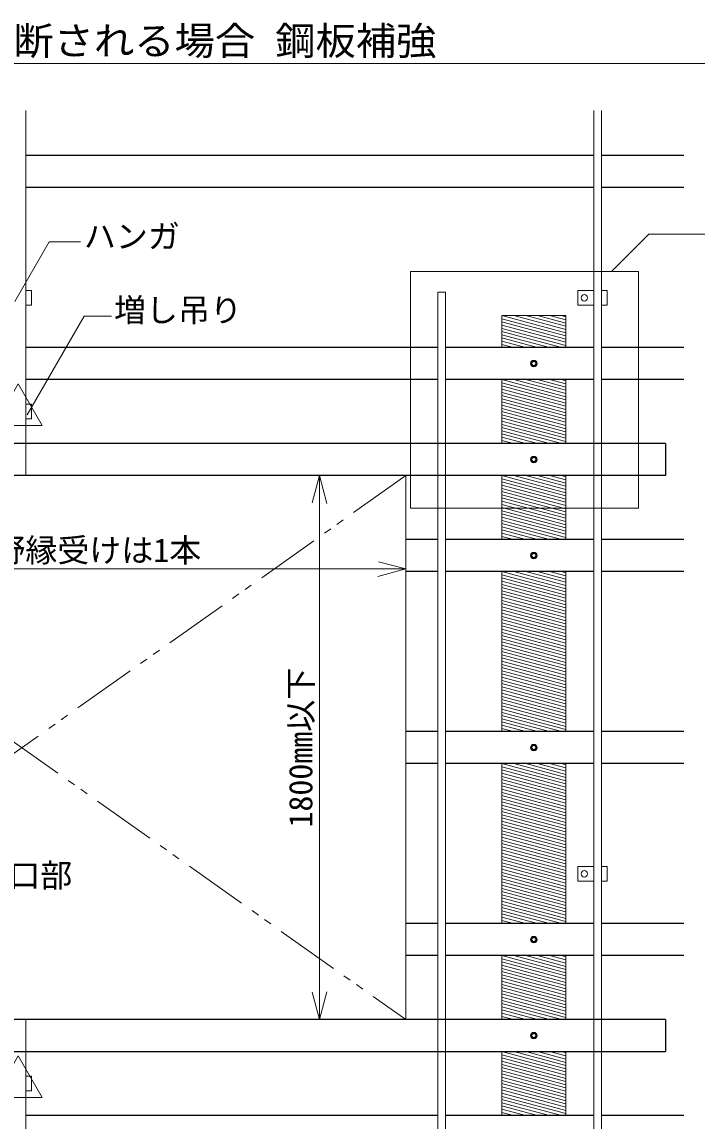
# Model space of a CAD drawing. Units: millimetres on the paper, with parts at other scales. Extents: x -195 to 195, y -140 to 138.
# Drawn here: x 60.5 to 113.3, y -89.7 to -3.7 of the extents above; entities that cross this region are included whole.
import ezdxf
from ezdxf.enums import TextEntityAlignment as Align

# ---------------------------------------------------------------- set-up
doc = ezdxf.new("R2010")
doc.units = ezdxf.units.MM
doc.linetypes.add('DOUBLE_CHAIN1', pattern=[8.8, 5, -1, 0.6, -0.6, 0.6, -1])
for name, color, linetype, lineweight in [('1-1_吊り材', 7, 'Continuous', 18), ('1-2_野縁受け', 3, 'Continuous', 18), ('1-3_野縁', 2, 'Continuous', 25), ('1-4_ブレース・補強材', 4, 'Continuous', 9), ('1-9_躯体他', 4, 'Continuous', 9), ('1-D_パネル', 7, 'Continuous', 18), ('2-6_文字', 7, 'Continuous', 18), ('F-3_野縁', 7, 'Continuous', 18)]:
    doc.layers.add(name, color=color, linetype=linetype, lineweight=lineweight)
doc.layers.add('F-6_文字', color=7, linetype='Continuous')
doc.styles.add('ＭＳ ゴシック', font='')
doc.styles.get('ＭＳ ゴシック').set_extended_font_data('MS Gothic')

msp = doc.modelspace()

# ---------------------------------------------------------------- linework, layer by layer
at = {"layer": '1-1_吊り材'}
for p, q in [((106.591, -23.203), (109.493, -20.3)), ((109.493, -20.3), (118.542, -20.3))]:
    msp.add_line(p, q, dxfattribs=at)
msp.add_lwpolyline([(108.686, -23.203), (90.876, -23.203), (90.876, -41.707), (108.686, -41.707)], close=True, dxfattribs=at)
at = {"layer": '1-2_野縁受け'}
for p, q in [((60.815, -10.633), (60.815, -39.15)), ((105.215, -10.633), (105.215, -109.7)), ((105.815, -10.633), (105.815, -109.7)), ((93.015, -24.829), (93.615, -24.829)), ((93.615, -24.829), (93.615, -95.009)), ((60.815, -81.65), (60.815, -109.7))]:
    msp.add_line(p, q, dxfattribs=at)
msp.add_lwpolyline([(93.015, -24.829), (93.015, -95.009), (93.615, -95.009)], dxfattribs=at)
for centre, radius in [((100.515, -30.4), 0.25), ((100.515, -30.4), 0.2), ((100.515, -30.4), 0.15), ((100.515, -37.9), 0.25), ((100.515, -37.9), 0.2), ((100.515, -37.9), 0.15), ((100.515, -45.4), 0.25), ((100.515, -45.4), 0.2), ((100.515, -45.4), 0.15), ((100.515, -60.4), 0.25), ((100.515, -60.4), 0.2), ((100.515, -60.4), 0.15), ((100.515, -75.4), 0.25), ((100.515, -75.4), 0.2), ((100.515, -75.4), 0.15), ((100.515, -82.9), 0.25), ((100.515, -82.9), 0.2), ((100.515, -82.9), 0.15)]:
    msp.add_circle(centre, radius, dxfattribs=at)
at = {"layer": '1-3_野縁'}
for p, q in [((105.215, -14.15), (60.815, -14.15)), ((112.246, -14.15), (105.815, -14.15)), ((105.215, -16.65), (60.815, -16.65)), ((112.246, -16.65), (105.815, -16.65)), ((93.015, -29.15), (60.815, -29.15)), ((105.215, -29.15), (93.615, -29.15)), ((112.246, -29.15), (105.815, -29.15)), ((93.015, -31.65), (60.815, -31.65)), ((105.215, -31.65), (93.615, -31.65)), ((112.246, -31.65), (105.815, -31.65)), ((110.815, -36.65), (10.215, -36.65)), ((93.015, -44.15), (90.515, -44.15)), ((105.215, -44.15), (93.615, -44.15)), ((112.246, -44.15), (105.815, -44.15)), ((93.015, -46.65), (90.515, -46.65)), ((105.215, -46.65), (93.615, -46.65)), ((112.246, -46.65), (105.815, -46.65)), ((93.015, -59.15), (90.515, -59.15)), ((105.215, -59.15), (93.615, -59.15)), ((112.246, -59.15), (105.815, -59.15)), ((93.015, -61.65), (90.515, -61.65)), ((105.215, -61.65), (93.615, -61.65)), ((112.246, -61.65), (105.815, -61.65)), ((93.015, -74.15), (90.515, -74.15)), ((105.215, -74.15), (93.615, -74.15)), ((112.246, -74.15), (105.815, -74.15)), ((93.015, -76.65), (90.515, -76.65)), ((105.215, -76.65), (93.615, -76.65)), ((112.246, -76.65), (105.815, -76.65)), ((110.815, -81.65), (10.215, -81.65)), ((110.815, -81.65), (110.815, -84.15)), ((93.015, -89.15), (60.815, -89.15)), ((105.215, -89.15), (93.615, -89.15)), ((112.246, -89.15), (105.815, -89.15))]:
    msp.add_line(p, q, dxfattribs=at)
for points in [[(110.815, -36.65), (110.815, -39.15), (10.215, -39.15)], [(10.215, -81.65), (10.215, -84.15), (110.815, -84.15)]]:
    msp.add_lwpolyline(points, dxfattribs=at)
at = {"layer": '1-4_ブレース・補強材'}
for p, q in [((61.256, -24.69), (60.815, -24.69)), ((61.256, -25.84), (61.256, -24.69)), ((103.965, -24.69), (105.215, -24.69)), ((106.256, -24.69), (105.815, -24.69)), ((106.256, -25.84), (106.256, -24.69)), ((60.815, -25.84), (61.256, -25.84)), ((105.815, -25.84), (106.256, -25.84)), ((61.256, -33.575), (60.815, -33.575)), ((61.256, -34.725), (61.256, -33.575)), ((60.815, -34.725), (61.256, -34.725)), ((103.965, -69.69), (105.215, -69.69)), ((106.256, -69.69), (105.815, -69.69)), ((106.256, -70.84), (106.256, -69.69)), ((105.815, -70.84), (106.256, -70.84)), ((60.815, -86.075), (61.256, -86.075)), ((61.256, -86.075), (61.256, -87.225)), ((61.256, -87.225), (60.815, -87.225))]:
    msp.add_line(p, q, dxfattribs=at)
for points in [[(105.215, -25.84), (103.965, -25.84), (103.965, -24.69)], [(105.215, -70.84), (103.965, -70.84), (103.965, -69.69)]]:
    msp.add_lwpolyline(points, dxfattribs=at)
for centre in [(104.465, -25.265), (104.465, -70.265)]:
    msp.add_circle(centre, 0.25, dxfattribs=at)
at = {"layer": '1-9_躯体他'}
for p, q in [((103.015, -26.65), (98.015, -26.65)), ((98.015, -29.15), (98.015, -26.65)), ((98.015, -26.65), (103.015, -27.99)), ((98.015, -26.9), (103.015, -28.24)), ((98.015, -27.15), (103.015, -28.49)), ((98.015, -27.4), (103.015, -28.74)), ((98.948, -26.65), (103.015, -27.74)), ((99.881, -26.65), (103.015, -27.49)), ((100.814, -26.65), (103.015, -27.24)), ((101.747, -26.65), (103.015, -26.99)), ((102.68, -26.65), (103.015, -26.74)), ((103.015, -29.15), (103.015, -26.65)), ((98.015, -27.65), (103.015, -28.99)), ((98.015, -27.9), (102.68, -29.15)), ((98.015, -28.15), (101.747, -29.15)), ((98.015, -28.4), (100.814, -29.15)), ((98.015, -28.65), (99.881, -29.15)), ((98.015, -28.9), (98.948, -29.15)), ((98.015, -36.65), (98.015, -31.65)), ((98.015, -31.65), (103.015, -32.99)), ((98.948, -31.65), (103.015, -32.74)), ((99.881, -31.65), (103.015, -32.49)), ((100.814, -31.65), (103.015, -32.24)), ((101.747, -31.65), (103.015, -31.99)), ((102.68, -31.65), (103.015, -31.74)), ((103.015, -36.65), (103.015, -31.65)), ((98.015, -31.9), (103.015, -33.24)), ((98.015, -32.15), (103.015, -33.49)), ((98.015, -32.4), (103.015, -33.74)), ((98.015, -32.65), (103.015, -33.99)), ((98.015, -32.9), (103.015, -34.24)), ((98.015, -33.15), (103.015, -34.49)), ((98.015, -33.4), (103.015, -34.74)), ((98.015, -33.65), (103.015, -34.99)), ((98.015, -33.9), (103.015, -35.24)), ((98.015, -34.15), (103.015, -35.49)), ((98.015, -34.4), (103.015, -35.74)), ((98.015, -34.65), (103.015, -35.99)), ((98.015, -34.9), (103.015, -36.24)), ((98.015, -35.15), (103.015, -36.49)), ((98.015, -35.4), (102.68, -36.65)), ((98.015, -35.65), (101.747, -36.65)), ((98.015, -35.9), (100.814, -36.65)), ((98.015, -36.15), (99.881, -36.65)), ((98.015, -36.4), (98.948, -36.65)), ((98.015, -44.15), (98.015, -39.15)), ((98.015, -39.15), (103.015, -40.49)), ((98.015, -39.4), (103.015, -40.74)), ((98.948, -39.15), (103.015, -40.24)), ((99.881, -39.15), (103.015, -39.99)), ((100.814, -39.15), (103.015, -39.74)), ((101.747, -39.15), (103.015, -39.49)), ((102.68, -39.15), (103.015, -39.24)), ((103.015, -44.15), (103.015, -39.15)), ((98.015, -39.65), (103.015, -40.99)), ((98.015, -39.9), (103.015, -41.24)), ((98.015, -40.15), (103.015, -41.49)), ((98.015, -40.4), (103.015, -41.74)), ((98.015, -40.65), (103.015, -41.99)), ((98.015, -40.9), (103.015, -42.24)), ((98.015, -41.15), (103.015, -42.49)), ((98.015, -41.4), (103.015, -42.74)), ((98.015, -41.65), (103.015, -42.99)), ((98.015, -41.9), (103.015, -43.24)), ((98.015, -42.15), (103.015, -43.49)), ((98.015, -42.4), (103.015, -43.74)), ((98.015, -42.65), (103.015, -43.99)), ((98.015, -42.9), (102.68, -44.15)), ((98.015, -43.15), (101.747, -44.15)), ((98.015, -43.4), (100.814, -44.15)), ((98.015, -43.65), (99.881, -44.15)), ((98.015, -43.9), (98.948, -44.15)), ((98.015, -59.15), (98.015, -46.65)), ((98.015, -46.65), (103.015, -47.99)), ((98.015, -46.9), (103.015, -48.24)), ((98.015, -47.15), (103.015, -48.49)), ((98.948, -46.65), (103.015, -47.74)), ((99.881, -46.65), (103.015, -47.49)), ((100.814, -46.65), (103.015, -47.24)), ((101.747, -46.65), (103.015, -46.99)), ((102.68, -46.65), (103.015, -46.74)), ((103.015, -59.15), (103.015, -46.65)), ((98.015, -47.4), (103.015, -48.74)), ((98.015, -47.65), (103.015, -48.99)), ((98.015, -47.9), (103.015, -49.24)), ((98.015, -48.15), (103.015, -49.49)), ((98.015, -48.4), (103.015, -49.74)), ((98.015, -48.65), (103.015, -49.99)), ((98.015, -48.9), (103.015, -50.24)), ((98.015, -49.15), (103.015, -50.49)), ((98.015, -49.4), (103.015, -50.74)), ((98.015, -49.65), (103.015, -50.99)), ((98.015, -49.9), (103.015, -51.24)), ((98.015, -50.15), (103.015, -51.49)), ((98.015, -50.4), (103.015, -51.74)), ((98.015, -50.65), (103.015, -51.99)), ((98.015, -50.9), (103.015, -52.24)), ((98.015, -51.15), (103.015, -52.49)), ((98.015, -51.4), (103.015, -52.74)), ((98.015, -51.65), (103.015, -52.99)), ((98.015, -51.9), (103.015, -53.24)), ((98.015, -52.15), (103.015, -53.49)), ((98.015, -52.4), (103.015, -53.74)), ((98.015, -52.65), (103.015, -53.99)), ((98.015, -52.9), (103.015, -54.24)), ((98.015, -53.15), (103.015, -54.49)), ((98.015, -53.4), (103.015, -54.74)), ((98.015, -53.65), (103.015, -54.99)), ((98.015, -53.9), (103.015, -55.24)), ((98.015, -54.15), (103.015, -55.49)), ((98.015, -54.4), (103.015, -55.74)), ((98.015, -54.65), (103.015, -55.99)), ((98.015, -54.9), (103.015, -56.24)), ((98.015, -55.15), (103.015, -56.49)), ((98.015, -55.4), (103.015, -56.74)), ((98.015, -55.65), (103.015, -56.99)), ((98.015, -55.9), (103.015, -57.24)), ((98.015, -56.15), (103.015, -57.49)), ((98.015, -56.4), (103.015, -57.74)), ((98.015, -56.65), (103.015, -57.99)), ((98.015, -56.9), (103.015, -58.24)), ((98.015, -57.15), (103.015, -58.49)), ((98.015, -57.4), (103.015, -58.74)), ((98.015, -57.65), (103.015, -58.99)), ((98.015, -57.9), (102.68, -59.15)), ((98.015, -58.15), (101.747, -59.15)), ((98.015, -58.4), (100.814, -59.15)), ((98.015, -58.65), (99.881, -59.15)), ((98.015, -58.9), (98.948, -59.15)), ((98.015, -74.15), (98.015, -61.65)), ((98.015, -61.65), (103.015, -62.99)), ((98.948, -61.65), (103.015, -62.74)), ((99.881, -61.65), (103.015, -62.49)), ((100.814, -61.65), (103.015, -62.24)), ((101.747, -61.65), (103.015, -61.99)), ((102.68, -61.65), (103.015, -61.74)), ((103.015, -74.15), (103.015, -61.65)), ((98.015, -61.9), (103.015, -63.24)), ((98.015, -62.15), (103.015, -63.49)), ((98.015, -62.4), (103.015, -63.74)), ((98.015, -62.65), (103.015, -63.99)), ((98.015, -62.9), (103.015, -64.24)), ((98.015, -63.15), (103.015, -64.49)), ((98.015, -63.4), (103.015, -64.74)), ((98.015, -63.65), (103.015, -64.99)), ((98.015, -63.9), (103.015, -65.24)), ((98.015, -64.15), (103.015, -65.49)), ((98.015, -64.4), (103.015, -65.74)), ((98.015, -64.65), (103.015, -65.99)), ((98.015, -64.9), (103.015, -66.24)), ((98.015, -65.15), (103.015, -66.49)), ((98.015, -65.4), (103.015, -66.74)), ((98.015, -65.65), (103.015, -66.99)), ((98.015, -65.9), (103.015, -67.24)), ((98.015, -66.15), (103.015, -67.49)), ((98.015, -66.4), (103.015, -67.74)), ((98.015, -66.65), (103.015, -67.99)), ((98.015, -66.9), (103.015, -68.24)), ((98.015, -67.15), (103.015, -68.49)), ((98.015, -67.4), (103.015, -68.74)), ((98.015, -67.65), (103.015, -68.99)), ((98.015, -67.9), (103.015, -69.24)), ((98.015, -68.15), (103.015, -69.49)), ((98.015, -68.4), (103.015, -69.74)), ((98.015, -68.65), (103.015, -69.99)), ((98.015, -68.9), (103.015, -70.24)), ((98.015, -69.15), (103.015, -70.49)), ((98.015, -69.4), (103.015, -70.74)), ((98.015, -69.65), (103.015, -70.99)), ((98.015, -69.9), (103.015, -71.24)), ((98.015, -70.15), (103.015, -71.49)), ((98.015, -70.4), (103.015, -71.74)), ((98.015, -70.65), (103.015, -71.99)), ((98.015, -70.9), (103.015, -72.24)), ((98.015, -71.15), (103.015, -72.49)), ((98.015, -71.4), (103.015, -72.74)), ((98.015, -71.65), (103.015, -72.99)), ((98.015, -71.9), (103.015, -73.24)), ((98.015, -72.15), (103.015, -73.49)), ((98.015, -72.4), (103.015, -73.74)), ((98.015, -72.65), (103.015, -73.99)), ((98.015, -72.9), (102.68, -74.15)), ((98.015, -73.15), (101.747, -74.15)), ((98.015, -73.4), (100.814, -74.15)), ((98.015, -73.65), (99.881, -74.15)), ((98.015, -73.9), (98.948, -74.15)), ((98.015, -81.65), (98.015, -76.65)), ((98.015, -76.65), (103.015, -77.99)), ((98.015, -76.9), (103.015, -78.24)), ((98.015, -77.15), (103.015, -78.49)), ((98.948, -76.65), (103.015, -77.74)), ((99.881, -76.65), (103.015, -77.49)), ((100.814, -76.65), (103.015, -77.24)), ((101.747, -76.65), (103.015, -76.99)), ((102.68, -76.65), (103.015, -76.74)), ((103.015, -81.65), (103.015, -76.65)), ((98.015, -77.4), (103.015, -78.74)), ((98.015, -77.65), (103.015, -78.99)), ((98.015, -77.9), (103.015, -79.24)), ((98.015, -78.15), (103.015, -79.49)), ((98.015, -78.4), (103.015, -79.74)), ((98.015, -78.65), (103.015, -79.99)), ((98.015, -78.9), (103.015, -80.24)), ((98.015, -79.15), (103.015, -80.49)), ((98.015, -79.4), (103.015, -80.74)), ((98.015, -79.65), (103.015, -80.99)), ((98.015, -79.9), (103.015, -81.24)), ((98.015, -80.15), (103.015, -81.49)), ((98.015, -80.4), (102.68, -81.65)), ((98.015, -80.65), (101.747, -81.65)), ((98.015, -80.9), (100.814, -81.65)), ((98.015, -81.15), (99.881, -81.65)), ((98.015, -81.4), (98.948, -81.65)), ((98.015, -89.15), (98.015, -84.15)), ((98.015, -84.15), (103.015, -85.49)), ((98.948, -84.15), (103.015, -85.24)), ((99.881, -84.15), (103.015, -84.99)), ((100.814, -84.15), (103.015, -84.74)), ((101.747, -84.15), (103.015, -84.49)), ((102.68, -84.15), (103.015, -84.24)), ((103.015, -89.15), (103.015, -84.15)), ((98.015, -84.4), (103.015, -85.74)), ((98.015, -84.65), (103.015, -85.99)), ((98.015, -84.9), (103.015, -86.24)), ((98.015, -85.15), (103.015, -86.49)), ((98.015, -85.4), (103.015, -86.74)), ((98.015, -85.65), (103.015, -86.99)), ((98.015, -85.9), (103.015, -87.24)), ((98.015, -86.15), (103.015, -87.49)), ((98.015, -86.4), (103.015, -87.74)), ((98.015, -86.65), (103.015, -87.99)), ((98.015, -86.9), (103.015, -88.24)), ((98.015, -87.15), (103.015, -88.49)), ((98.015, -87.4), (103.015, -88.74)), ((98.015, -87.65), (103.015, -88.99)), ((98.015, -87.9), (102.68, -89.15)), ((98.015, -88.15), (101.747, -89.15)), ((98.015, -88.4), (100.814, -89.15)), ((98.015, -88.65), (99.881, -89.15)), ((98.015, -88.9), (98.948, -89.15))]:
    msp.add_line(p, q, dxfattribs=at)
for points in [[(58.34, -35.233), (62.09, -35.233), (60.215, -31.985)], [(60.215, -84.485), (58.34, -87.733), (62.09, -87.733)]]:
    msp.add_lwpolyline(points, close=True, dxfattribs=at)
at = {"layer": '1-D_パネル'}
for p in [(30.515, -39.15), (90.515, -81.65)]:
    msp.add_line(p, (90.515, -39.15), dxfattribs=at)
at = {"layer": '1-D_パネル', "linetype": 'DOUBLE_CHAIN1'}
for p, q in [((30.515, -39.15), (90.515, -81.65)), ((90.515, -39.15), (30.515, -81.65))]:
    msp.add_line(p, q, dxfattribs=at)
at = {"layer": '1-D_パネル'}
msp.add_lwpolyline([(90.515, -39.15), (90.515, -81.65), (30.515, -81.65), (30.515, -39.15)], dxfattribs=at)
at = {"layer": '2-6_文字'}
for p, q in [((83.758, -39.15), (83.186, -41.285)), ((83.758, -81.65), (83.758, -39.15)), ((83.758, -39.15), (84.342, -41.33)), ((90.515, -46.448), (88.381, -45.876)), ((90.515, -46.448), (30.515, -46.448)), ((90.515, -46.448), (88.335, -47.032)), ((83.758, -81.65), (83.186, -79.516)), ((83.758, -81.65), (84.342, -79.47))]:
    msp.add_line(p, q, dxfattribs=at)
for points in [[(65.079, -20.895), (62.638, -20.895), (59.957, -25.539)], [(67.52, -26.693), (65.384, -26.693), (60.926, -34.414)]]:
    msp.add_lwpolyline(points, dxfattribs=at)
at = {"layer": 'F-3_野縁', "color": 3}
msp.add_line((-191, -6.946), (191, -6.946), dxfattribs=at)

# ---------------------------------------------------------------- texts
at = {"layer": '2-6_文字', "color": 4, "style": 'ＭＳ ゴシック'}
for s, p in [('ハンガ', (65.347, -21.923)), ('増し吊り', (67.708, -27.691)), ('切断される野縁受けは1本', (45.775, -46.448)), ('開口部', (56.943, -71.853))]:
    msp.add_text(s, height=1.833, dxfattribs=at).set_placement(p, align=Align.BOTTOM_LEFT)
msp.add_text('1800mm以下', height=1.833, rotation=90, dxfattribs=at).set_placement((83.758, -66.645), align=Align.BOTTOM_LEFT)
at = {"layer": 'F-6_文字', "style": 'ＭＳ ゴシック', "width": 1.05}
msp.add_text('□ブレースが設置されている野縁受けが切断される場合 鋼板補強', height=2.199, dxfattribs=at).set_placement((0, -6.946), align=Align.BOTTOM_LEFT)

doc.saveas('drawing.dxf')
